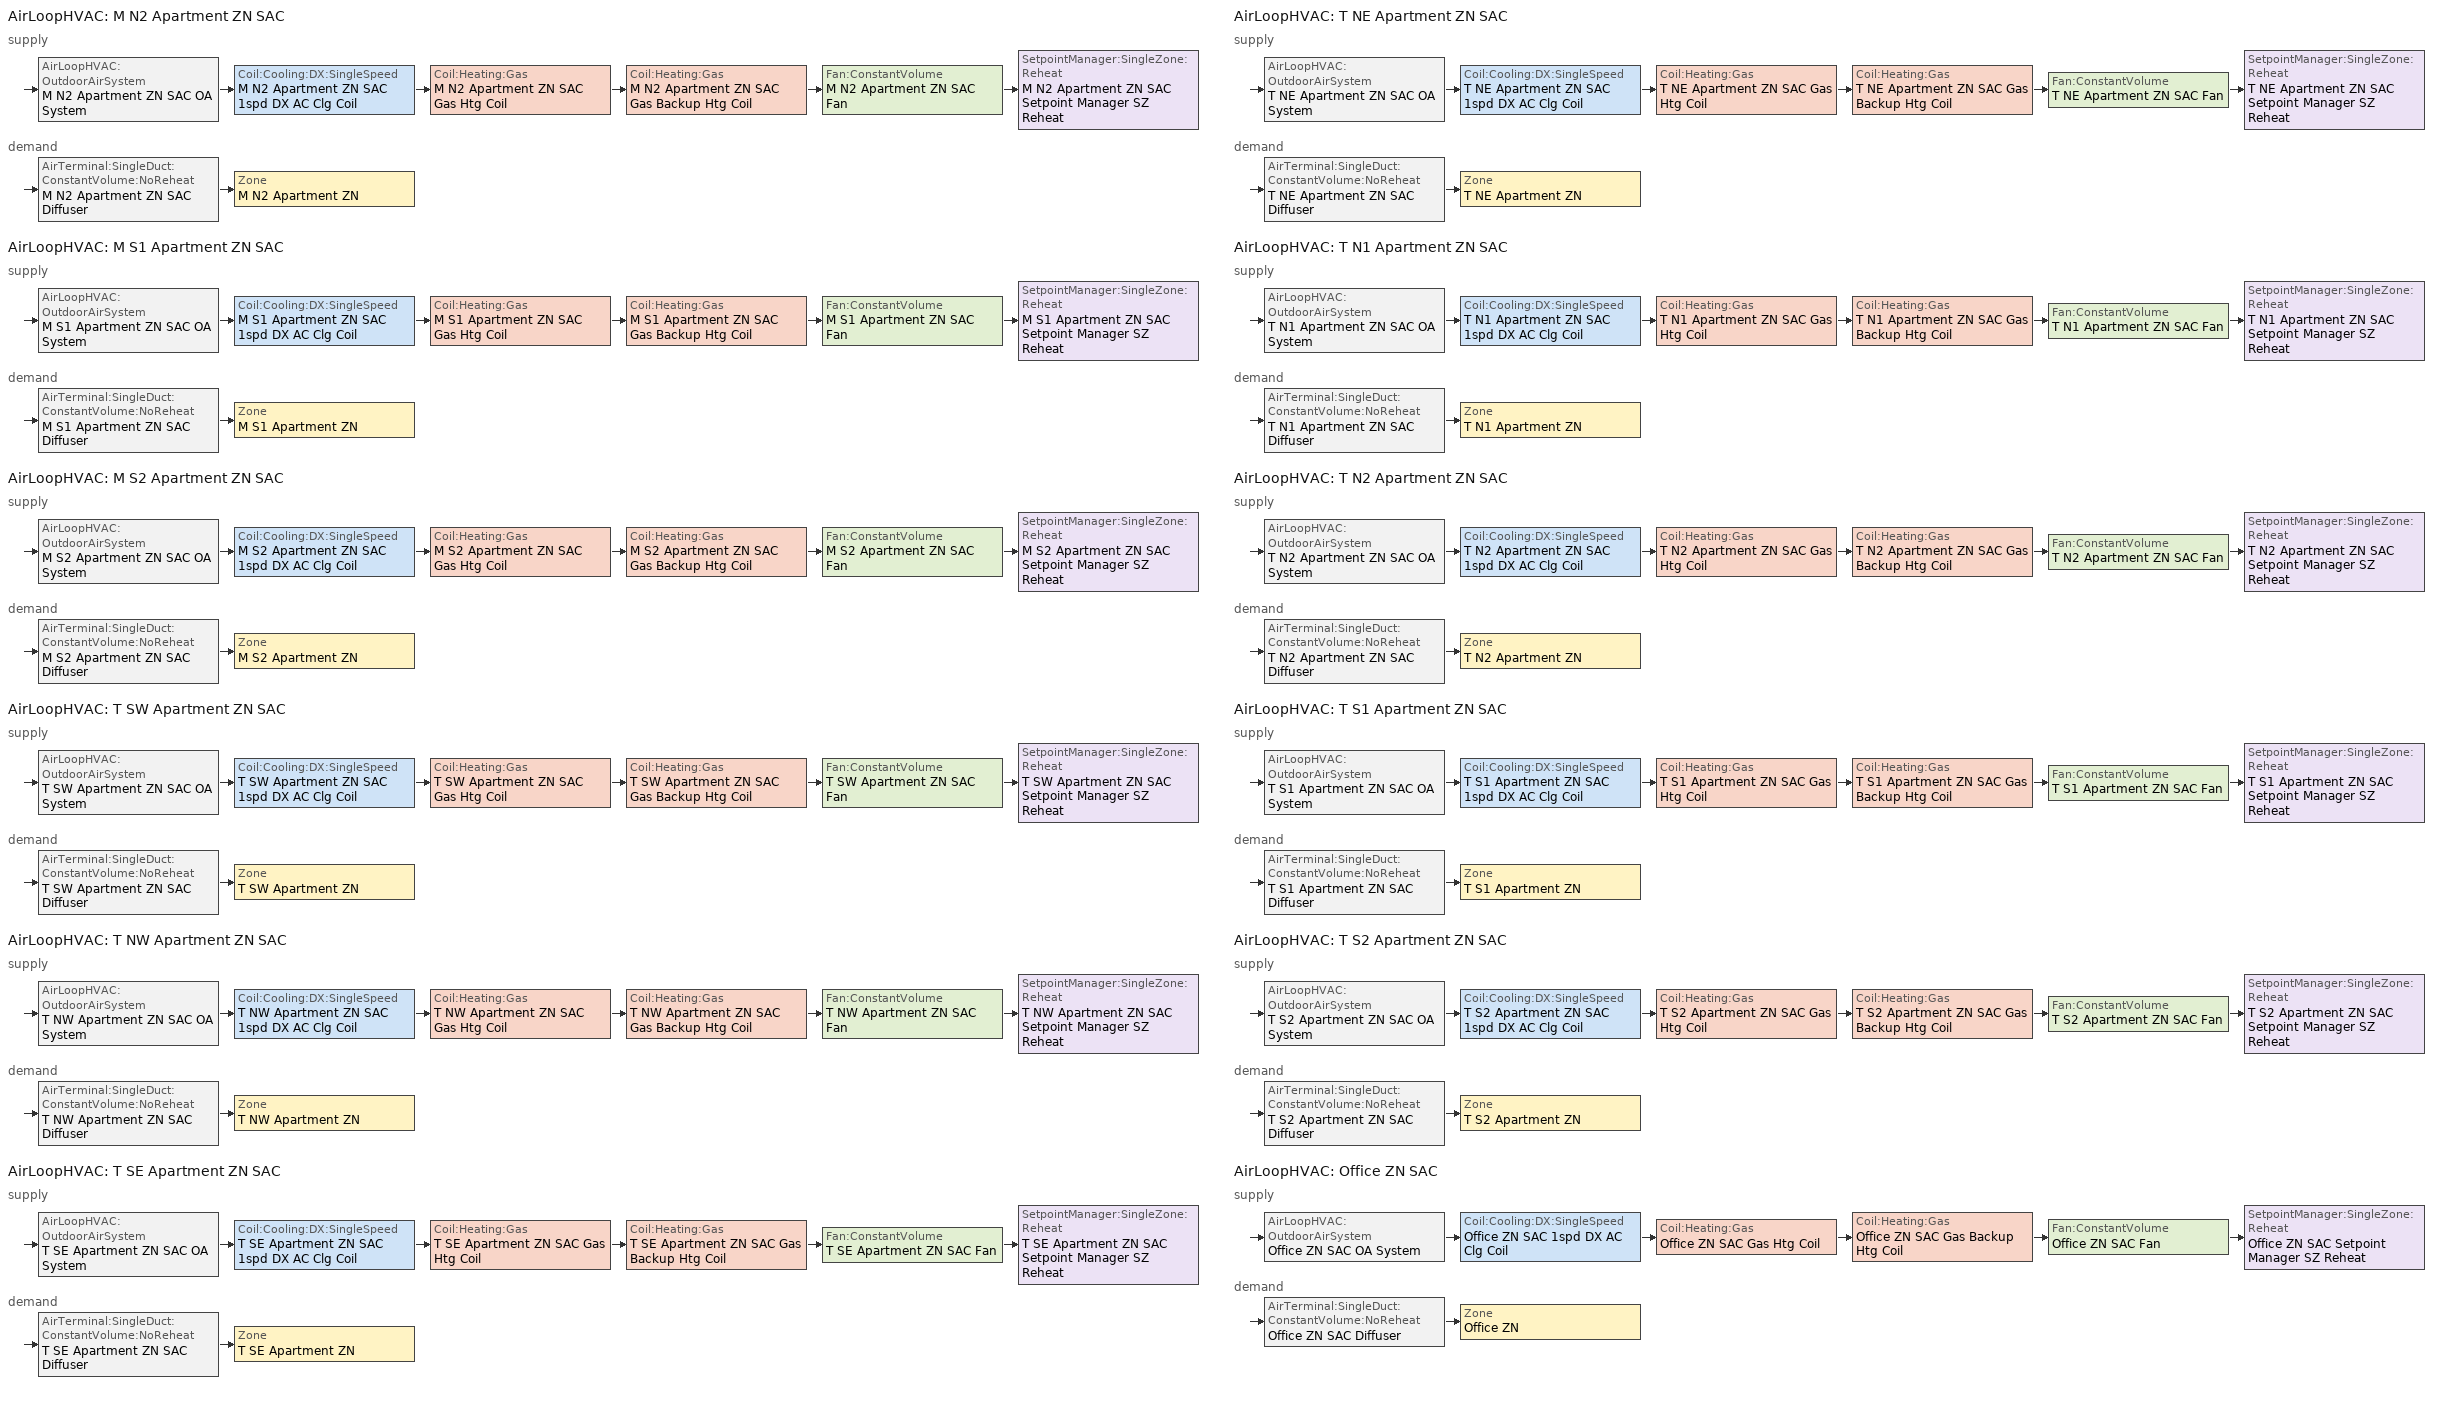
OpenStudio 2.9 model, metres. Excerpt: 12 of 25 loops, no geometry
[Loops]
AirLoopHVAC 'M N2 Apartment ZN SAC'
 supply: AirLoopHVAC:OutdoorAirSystem 'M N2 Apartment ZN SAC OA System' > Coil:Cooling:DX:SingleSpeed 'M N2 Apartment ZN SAC 1spd DX AC Clg Coil' > Coil:Heating:Gas 'M N2 Apartment ZN SAC Gas Htg Coil' > Coil:Heating:Gas 'M N2 Apartment ZN SAC Gas Backup Htg Coil' > Fan:ConstantVolume 'M N2 Apartment ZN SAC Fan' > SetpointManager:SingleZone:Reheat 'M N2 Apartment ZN SAC Setpoint Manager SZ Reheat'
 demand: AirTerminal:SingleDuct:ConstantVolume:NoReheat 'M N2 Apartment ZN SAC Diffuser' > Zone 'M N2 Apartment ZN'
AirLoopHVAC 'M S1 Apartment ZN SAC'
 supply: AirLoopHVAC:OutdoorAirSystem 'M S1 Apartment ZN SAC OA System' > Coil:Cooling:DX:SingleSpeed 'M S1 Apartment ZN SAC 1spd DX AC Clg Coil' > Coil:Heating:Gas 'M S1 Apartment ZN SAC Gas Htg Coil' > Coil:Heating:Gas 'M S1 Apartment ZN SAC Gas Backup Htg Coil' > Fan:ConstantVolume 'M S1 Apartment ZN SAC Fan' > SetpointManager:SingleZone:Reheat 'M S1 Apartment ZN SAC Setpoint Manager SZ Reheat'
 demand: AirTerminal:SingleDuct:ConstantVolume:NoReheat 'M S1 Apartment ZN SAC Diffuser' > Zone 'M S1 Apartment ZN'
AirLoopHVAC 'M S2 Apartment ZN SAC'
 supply: AirLoopHVAC:OutdoorAirSystem 'M S2 Apartment ZN SAC OA System' > Coil:Cooling:DX:SingleSpeed 'M S2 Apartment ZN SAC 1spd DX AC Clg Coil' > Coil:Heating:Gas 'M S2 Apartment ZN SAC Gas Htg Coil' > Coil:Heating:Gas 'M S2 Apartment ZN SAC Gas Backup Htg Coil' > Fan:ConstantVolume 'M S2 Apartment ZN SAC Fan' > SetpointManager:SingleZone:Reheat 'M S2 Apartment ZN SAC Setpoint Manager SZ Reheat'
 demand: AirTerminal:SingleDuct:ConstantVolume:NoReheat 'M S2 Apartment ZN SAC Diffuser' > Zone 'M S2 Apartment ZN'
AirLoopHVAC 'T SW Apartment ZN SAC'
 supply: AirLoopHVAC:OutdoorAirSystem 'T SW Apartment ZN SAC OA System' > Coil:Cooling:DX:SingleSpeed 'T SW Apartment ZN SAC 1spd DX AC Clg Coil' > Coil:Heating:Gas 'T SW Apartment ZN SAC Gas Htg Coil' > Coil:Heating:Gas 'T SW Apartment ZN SAC Gas Backup Htg Coil' > Fan:ConstantVolume 'T SW Apartment ZN SAC Fan' > SetpointManager:SingleZone:Reheat 'T SW Apartment ZN SAC Setpoint Manager SZ Reheat'
 demand: AirTerminal:SingleDuct:ConstantVolume:NoReheat 'T SW Apartment ZN SAC Diffuser' > Zone 'T SW Apartment ZN'
AirLoopHVAC 'T NW Apartment ZN SAC'
 supply: AirLoopHVAC:OutdoorAirSystem 'T NW Apartment ZN SAC OA System' > Coil:Cooling:DX:SingleSpeed 'T NW Apartment ZN SAC 1spd DX AC Clg Coil' > Coil:Heating:Gas 'T NW Apartment ZN SAC Gas Htg Coil' > Coil:Heating:Gas 'T NW Apartment ZN SAC Gas Backup Htg Coil' > Fan:ConstantVolume 'T NW Apartment ZN SAC Fan' > SetpointManager:SingleZone:Reheat 'T NW Apartment ZN SAC Setpoint Manager SZ Reheat'
 demand: AirTerminal:SingleDuct:ConstantVolume:NoReheat 'T NW Apartment ZN SAC Diffuser' > Zone 'T NW Apartment ZN'
AirLoopHVAC 'T SE Apartment ZN SAC'
 supply: AirLoopHVAC:OutdoorAirSystem 'T SE Apartment ZN SAC OA System' > Coil:Cooling:DX:SingleSpeed 'T SE Apartment ZN SAC 1spd DX AC Clg Coil' > Coil:Heating:Gas 'T SE Apartment ZN SAC Gas Htg Coil' > Coil:Heating:Gas 'T SE Apartment ZN SAC Gas Backup Htg Coil' > Fan:ConstantVolume 'T SE Apartment ZN SAC Fan' > SetpointManager:SingleZone:Reheat 'T SE Apartment ZN SAC Setpoint Manager SZ Reheat'
 demand: AirTerminal:SingleDuct:ConstantVolume:NoReheat 'T SE Apartment ZN SAC Diffuser' > Zone 'T SE Apartment ZN'
AirLoopHVAC 'T NE Apartment ZN SAC'
 supply: AirLoopHVAC:OutdoorAirSystem 'T NE Apartment ZN SAC OA System' > Coil:Cooling:DX:SingleSpeed 'T NE Apartment ZN SAC 1spd DX AC Clg Coil' > Coil:Heating:Gas 'T NE Apartment ZN SAC Gas Htg Coil' > Coil:Heating:Gas 'T NE Apartment ZN SAC Gas Backup Htg Coil' > Fan:ConstantVolume 'T NE Apartment ZN SAC Fan' > SetpointManager:SingleZone:Reheat 'T NE Apartment ZN SAC Setpoint Manager SZ Reheat'
 demand: AirTerminal:SingleDuct:ConstantVolume:NoReheat 'T NE Apartment ZN SAC Diffuser' > Zone 'T NE Apartment ZN'
AirLoopHVAC 'T N1 Apartment ZN SAC'
 supply: AirLoopHVAC:OutdoorAirSystem 'T N1 Apartment ZN SAC OA System' > Coil:Cooling:DX:SingleSpeed 'T N1 Apartment ZN SAC 1spd DX AC Clg Coil' > Coil:Heating:Gas 'T N1 Apartment ZN SAC Gas Htg Coil' > Coil:Heating:Gas 'T N1 Apartment ZN SAC Gas Backup Htg Coil' > Fan:ConstantVolume 'T N1 Apartment ZN SAC Fan' > SetpointManager:SingleZone:Reheat 'T N1 Apartment ZN SAC Setpoint Manager SZ Reheat'
 demand: AirTerminal:SingleDuct:ConstantVolume:NoReheat 'T N1 Apartment ZN SAC Diffuser' > Zone 'T N1 Apartment ZN'
AirLoopHVAC 'T N2 Apartment ZN SAC'
 supply: AirLoopHVAC:OutdoorAirSystem 'T N2 Apartment ZN SAC OA System' > Coil:Cooling:DX:SingleSpeed 'T N2 Apartment ZN SAC 1spd DX AC Clg Coil' > Coil:Heating:Gas 'T N2 Apartment ZN SAC Gas Htg Coil' > Coil:Heating:Gas 'T N2 Apartment ZN SAC Gas Backup Htg Coil' > Fan:ConstantVolume 'T N2 Apartment ZN SAC Fan' > SetpointManager:SingleZone:Reheat 'T N2 Apartment ZN SAC Setpoint Manager SZ Reheat'
 demand: AirTerminal:SingleDuct:ConstantVolume:NoReheat 'T N2 Apartment ZN SAC Diffuser' > Zone 'T N2 Apartment ZN'
AirLoopHVAC 'T S1 Apartment ZN SAC'
 supply: AirLoopHVAC:OutdoorAirSystem 'T S1 Apartment ZN SAC OA System' > Coil:Cooling:DX:SingleSpeed 'T S1 Apartment ZN SAC 1spd DX AC Clg Coil' > Coil:Heating:Gas 'T S1 Apartment ZN SAC Gas Htg Coil' > Coil:Heating:Gas 'T S1 Apartment ZN SAC Gas Backup Htg Coil' > Fan:ConstantVolume 'T S1 Apartment ZN SAC Fan' > SetpointManager:SingleZone:Reheat 'T S1 Apartment ZN SAC Setpoint Manager SZ Reheat'
 demand: AirTerminal:SingleDuct:ConstantVolume:NoReheat 'T S1 Apartment ZN SAC Diffuser' > Zone 'T S1 Apartment ZN'
AirLoopHVAC 'T S2 Apartment ZN SAC'
 supply: AirLoopHVAC:OutdoorAirSystem 'T S2 Apartment ZN SAC OA System' > Coil:Cooling:DX:SingleSpeed 'T S2 Apartment ZN SAC 1spd DX AC Clg Coil' > Coil:Heating:Gas 'T S2 Apartment ZN SAC Gas Htg Coil' > Coil:Heating:Gas 'T S2 Apartment ZN SAC Gas Backup Htg Coil' > Fan:ConstantVolume 'T S2 Apartment ZN SAC Fan' > SetpointManager:SingleZone:Reheat 'T S2 Apartment ZN SAC Setpoint Manager SZ Reheat'
 demand: AirTerminal:SingleDuct:ConstantVolume:NoReheat 'T S2 Apartment ZN SAC Diffuser' > Zone 'T S2 Apartment ZN'
AirLoopHVAC 'Office ZN SAC'
 supply: AirLoopHVAC:OutdoorAirSystem 'Office ZN SAC OA System' > Coil:Cooling:DX:SingleSpeed 'Office ZN SAC 1spd DX AC Clg Coil' > Coil:Heating:Gas 'Office ZN SAC Gas Htg Coil' > Coil:Heating:Gas 'Office ZN SAC Gas Backup Htg Coil' > Fan:ConstantVolume 'Office ZN SAC Fan' > SetpointManager:SingleZone:Reheat 'Office ZN SAC Setpoint Manager SZ Reheat'
 demand: AirTerminal:SingleDuct:ConstantVolume:NoReheat 'Office ZN SAC Diffuser' > Zone 'Office ZN'
[Sizing:Zone] Zone Cooling Design Supply Air Temperature Input Method=SupplyAirTemperature; Zone Cooling Design Supply Air Temperature {C}=12.7778; Zone Cooling Design Supply Air Temperature Difference {deltaC}=11.11; Zone Heating Design Supply Air Temperature Input Method=SupplyAirTemperature; Zone Heating Design Supply Air Temperature {C}=50; Zone Heating Design Supply Air Temperature Difference {deltaC}=11.11; Zone Cooling Design Supply Air Humidity Ratio {kg-H2O/kg-air}=0.008; Zone Heating Design Supply Air Humidity Ratio {kg-H2O/kg-air}=0.008; Cooling Design Air Flow Method=DesignDay; Heating Design Air Flow Method=DesignDay; Account for Dedicated Outdoor Air System=No; Dedicated Outdoor Air System Control Strategy=NeutralSupplyAir; Dedicated Outdoor Air Low Setpoint Temperature for Design {C}=autosize; Dedicated Outdoor Air High Setpoint Temperature for Design {C}=autosize
M N2 Apartment ZN; M S1 Apartment ZN; M S2 Apartment ZN; Office ZN; T N1 Apartment ZN; T N2 Apartment ZN; T NE Apartment ZN; T NW Apartment ZN; T S1 Apartment ZN; T S2 Apartment ZN; T SE Apartment ZN; T SW Apartment ZN
[Zone equipment]
M N2 Apartment ZN: M N2 Apartment ZN SAC Diffuser
M S1 Apartment ZN: M S1 Apartment ZN SAC Diffuser
M S2 Apartment ZN: M S2 Apartment ZN SAC Diffuser
Office ZN: Office ZN SAC Diffuser
T N1 Apartment ZN: T N1 Apartment ZN SAC Diffuser
T N2 Apartment ZN: T N2 Apartment ZN SAC Diffuser
T NE Apartment ZN: T NE Apartment ZN SAC Diffuser
T NW Apartment ZN: T NW Apartment ZN SAC Diffuser
T S1 Apartment ZN: T S1 Apartment ZN SAC Diffuser
T S2 Apartment ZN: T S2 Apartment ZN SAC Diffuser
T SE Apartment ZN: T SE Apartment ZN SAC Diffuser
T SW Apartment ZN: T SW Apartment ZN SAC Diffuser
[AirLoopHVAC] Availability Schedule=ApartmentMidRise All On; Design Supply Air Flow Rate {m3/s}=AutoSize
M N2 Apartment ZN SAC; M S1 Apartment ZN SAC; M S2 Apartment ZN SAC; T SW Apartment ZN SAC; T NW Apartment ZN SAC; T SE Apartment ZN SAC; T NE Apartment ZN SAC; T N1 Apartment ZN SAC; T N2 Apartment ZN SAC; T S1 Apartment ZN SAC; T S2 Apartment ZN SAC; Office ZN SAC
[Sizing:System] Type of Load to Size On=Sensible; Design Outdoor Air Flow Rate {m3/s}=Autosize; Central Heating Maximum System Air Flow Ratio=1; Preheat Design Temperature {C}=7.22222; Preheat Design Humidity Ratio {kg-H2O/kg-Air}=0.008; Precool Design Temperature {C}=12.7778; Precool Design Humidity Ratio {kg-H2O/kg-Air}=0.008; Central Cooling Design Supply Air Temperature {C}=12.7778; Central Heating Design Supply Air Temperature {C}=50; Sizing Option=NonCoincident; 100% Outdoor Air in Cooling=No; 100% Outdoor Air in Heating=No; Central Cooling Design Supply Air Humidity Ratio {kg-H2O/kg-Air}=0.0085; Central Heating Design Supply Air Humidity Ratio {kg-H2O/kg-Air}=0.008; Cooling Design Air Flow Method=DesignDay; Cooling Design Air Flow Rate {m3/s}=0; Heating Design Air Flow Method=DesignDay; Heating Design Air Flow Rate {m3/s}=0; System Outdoor Air Method=ZoneSum; Zone Maximum Outdoor Air Fraction=1; Cooling Supply Air Flow Rate Per Floor Area {m3/s-m2}=0.00996765; Cooling Fraction of Autosized Cooling Supply Air Flow Rate=1; Cooling Supply Air Flow Rate Per Unit Cooling Capacity {m3/s-W}=3.94755e-05; Heating Supply Air Flow Rate Per Floor Area {m3/s-m2}=0.00996765; Heating Fraction of Autosized Heating Supply Air Flow Rate=1; Heating Fraction of Autosized Cooling Supply Air Flow Rate=1; Heating Supply Air Flow Rate Per Unit Heating Capacity {m3/s-W}=3.15882e-05; Cooling Design Capacity Method=CoolingDesignCapacity; Cooling Design Capacity {W}=autosize; Cooling Design Capacity Per Floor Area {W/m2}=234.7; Fraction of Autosized Cooling Design Capacity=1; Heating Design Capacity Method=HeatingDesignCapacity; Heating Design Capacity {W}=autosize; Heating Design Capacity Per Floor Area {W/m2}=157; Fraction of Autosized Heating Design Capacity=1; Central Cooling Capacity Control Method=OnOff
M N2 Apartment ZN SAC; M S1 Apartment ZN SAC; M S2 Apartment ZN SAC; T SW Apartment ZN SAC; T NW Apartment ZN SAC; T SE Apartment ZN SAC; T NE Apartment ZN SAC; T N1 Apartment ZN SAC; T N2 Apartment ZN SAC; T S1 Apartment ZN SAC; T S2 Apartment ZN SAC; Office ZN SAC
[SetpointManager:SingleZone:Reheat] Minimum Supply Air Temperature {C}=12.7778; Maximum Supply Air Temperature {C}=50
Name | Control Zone
M N2 Apartment ZN SAC Setpoint Manager SZ Reheat | M N2 Apartment ZN
M S1 Apartment ZN SAC Setpoint Manager SZ Reheat | M S1 Apartment ZN
M S2 Apartment ZN SAC Setpoint Manager SZ Reheat | M S2 Apartment ZN
T SW Apartment ZN SAC Setpoint Manager SZ Reheat | T SW Apartment ZN
T NW Apartment ZN SAC Setpoint Manager SZ Reheat | T NW Apartment ZN
T SE Apartment ZN SAC Setpoint Manager SZ Reheat | T SE Apartment ZN
T NE Apartment ZN SAC Setpoint Manager SZ Reheat | T NE Apartment ZN
T N1 Apartment ZN SAC Setpoint Manager SZ Reheat | T N1 Apartment ZN
T N2 Apartment ZN SAC Setpoint Manager SZ Reheat | T N2 Apartment ZN
T S1 Apartment ZN SAC Setpoint Manager SZ Reheat | T S1 Apartment ZN
T S2 Apartment ZN SAC Setpoint Manager SZ Reheat | T S2 Apartment ZN
Office ZN SAC Setpoint Manager SZ Reheat | Office ZN
[Fan:ConstantVolume] Availability Schedule=Always On Discrete; Fan Total Efficiency=0.56; Pressure Rise {Pa}=622.722; Maximum Flow Rate {m3/s}=AutoSize; Motor Efficiency=0.86; Motor In Airstream Fraction=1
M N2 Apartment ZN SAC Fan; M S1 Apartment ZN SAC Fan; M S2 Apartment ZN SAC Fan; T SW Apartment ZN SAC Fan; T NW Apartment ZN SAC Fan; T SE Apartment ZN SAC Fan; T NE Apartment ZN SAC Fan; T N1 Apartment ZN SAC Fan; T N2 Apartment ZN SAC Fan; T S1 Apartment ZN SAC Fan; T S2 Apartment ZN SAC Fan; Office ZN SAC Fan
[Coil:Heating:Gas] Availability Schedule=Always On Discrete; Gas Burner Efficiency=0.8; Nominal Capacity {W}=AutoSize; Parasitic Electric Load {W}=0; Parasitic Gas Load {W}=0
Name | Part Load Fraction Correlation Curve
M N2 Apartment ZN SAC Gas Backup Htg Coil; M S1 Apartment ZN SAC Gas Backup Htg Coil; M S2 Apartment ZN SAC Gas Backup Htg Coil; T SW Apartment ZN SAC Gas Backup Htg Coil; T NW Apartment ZN SAC Gas Backup Htg Coil; T SE Apartment ZN SAC Gas Backup Htg Coil; T NE Apartment ZN SAC Gas Backup Htg Coil; T N1 Apartment ZN SAC Gas Backup Htg Coil; T N2 Apartment ZN SAC Gas Backup Htg Coil; T S1 Apartment ZN SAC Gas Backup Htg Coil; T S2 Apartment ZN SAC Gas Backup Htg Coil; Office ZN SAC Gas Backup Htg Coil
M N2 Apartment ZN SAC Gas Htg Coil | Curve Cubic 13
M S1 Apartment ZN SAC Gas Htg Coil | Curve Cubic 14
M S2 Apartment ZN SAC Gas Htg Coil | Curve Cubic 15
T SW Apartment ZN SAC Gas Htg Coil | Curve Cubic 16
T NW Apartment ZN SAC Gas Htg Coil | Curve Cubic 17
T SE Apartment ZN SAC Gas Htg Coil | Curve Cubic 18
T NE Apartment ZN SAC Gas Htg Coil | Curve Cubic 19
T N1 Apartment ZN SAC Gas Htg Coil | Curve Cubic 20
T N2 Apartment ZN SAC Gas Htg Coil | Curve Cubic 21
T S1 Apartment ZN SAC Gas Htg Coil | Curve Cubic 22
T S2 Apartment ZN SAC Gas Htg Coil | Curve Cubic 23
Office ZN SAC Gas Htg Coil | Curve Cubic 24
[Coil:Cooling:DX:SingleSpeed] Availability Schedule=Always On Discrete; Rated Total Cooling Capacity {W}=autosize; Rated Sensible Heat Ratio=autosize; Rated COP {W/W}=3; Rated Air Flow Rate {m3/s}=autosize; Rated Evaporator Fan Power Per Volume Flow Rate {W/(m3/s)}=773.3; Condenser Type=AirCooled; Evaporative Condenser Effectiveness=0; Evaporative Condenser Air Flow Rate {m3/s}=Autosize; Evaporative Condenser Pump Rated Power Consumption {W}=Autosize; Crankcase Heater Capacity {W}=0; Maximum Outdoor Dry-Bulb Temperature for Crankcase Heater Operation {C}=0; Basin Heater Capacity {W/K}=0; Basin Heater Setpoint Temperature {C}=10
Name | Total Cooling Capacity Function of Temperature Curve | Total Cooling Capacity Function of Flow Fraction Curve | Energy Input Ratio Function of Temperature Curve | Energy Input Ratio Function of Flow Fraction Curve | Part Load Fraction Correlation Curve
M N2 Apartment ZN SAC 1spd DX AC Clg Coil | Curve Biquadratic 51 | Curve Quadratic 76 | Curve Biquadratic 52 | Curve Quadratic 77 | Curve Quadratic 78
M S1 Apartment ZN SAC 1spd DX AC Clg Coil | Curve Biquadratic 55 | Curve Quadratic 82 | Curve Biquadratic 56 | Curve Quadratic 83 | Curve Quadratic 84
M S2 Apartment ZN SAC 1spd DX AC Clg Coil | Curve Biquadratic 59 | Curve Quadratic 88 | Curve Biquadratic 60 | Curve Quadratic 89 | Curve Quadratic 90
T SW Apartment ZN SAC 1spd DX AC Clg Coil | Curve Biquadratic 63 | Curve Quadratic 94 | Curve Biquadratic 64 | Curve Quadratic 95 | Curve Quadratic 96
T NW Apartment ZN SAC 1spd DX AC Clg Coil | Curve Biquadratic 67 | Curve Quadratic 100 | Curve Biquadratic 68 | Curve Quadratic 101 | Curve Quadratic 102
T SE Apartment ZN SAC 1spd DX AC Clg Coil | Curve Biquadratic 71 | Curve Quadratic 106 | Curve Biquadratic 72 | Curve Quadratic 107 | Curve Quadratic 108
T NE Apartment ZN SAC 1spd DX AC Clg Coil | Curve Biquadratic 75 | Curve Quadratic 112 | Curve Biquadratic 76 | Curve Quadratic 113 | Curve Quadratic 114
T N1 Apartment ZN SAC 1spd DX AC Clg Coil | Curve Biquadratic 79 | Curve Quadratic 118 | Curve Biquadratic 80 | Curve Quadratic 119 | Curve Quadratic 120
T N2 Apartment ZN SAC 1spd DX AC Clg Coil | Curve Biquadratic 83 | Curve Quadratic 124 | Curve Biquadratic 84 | Curve Quadratic 125 | Curve Quadratic 126
T S1 Apartment ZN SAC 1spd DX AC Clg Coil | Curve Biquadratic 87 | Curve Quadratic 130 | Curve Biquadratic 88 | Curve Quadratic 131 | Curve Quadratic 132
T S2 Apartment ZN SAC 1spd DX AC Clg Coil | Curve Biquadratic 91 | Curve Quadratic 136 | Curve Biquadratic 92 | Curve Quadratic 137 | Curve Quadratic 138
Office ZN SAC 1spd DX AC Clg Coil | Curve Biquadratic 95 | Curve Quadratic 142 | Curve Biquadratic 96 | Curve Quadratic 143 | Curve Quadratic 144
[Controller:OutdoorAir] Minimum Outdoor Air Flow Rate {m3/s}=autosize; Maximum Outdoor Air Flow Rate {m3/s}=Autosize; Economizer Control Type=NoEconomizer; Economizer Control Action Type=ModulateFlow; Economizer Maximum Limit Dry-Bulb Temperature {C}=28; Economizer Maximum Limit Enthalpy {J/kg}=64000; Lockout Type=NoLockout; Minimum Limit Type=FixedMinimum; Minimum Outdoor Air Schedule=ApartmentMidRise COMPACT HVAC-ALWAYS 1; High Humidity Control=No; Heat Recovery Bypass Control Type=BypassWhenWithinEconomizerLimits
Name | Controller Mechanical Ventilation
M N2 Apartment ZN SAC OA System Controller | Controller Mechanical Ventilation 13
M S1 Apartment ZN SAC OA System Controller | Controller Mechanical Ventilation 14
M S2 Apartment ZN SAC OA System Controller | Controller Mechanical Ventilation 15
T SW Apartment ZN SAC OA System Controller | Controller Mechanical Ventilation 16
T NW Apartment ZN SAC OA System Controller | Controller Mechanical Ventilation 17
T SE Apartment ZN SAC OA System Controller | Controller Mechanical Ventilation 18
T NE Apartment ZN SAC OA System Controller | Controller Mechanical Ventilation 19
T N1 Apartment ZN SAC OA System Controller | Controller Mechanical Ventilation 20
T N2 Apartment ZN SAC OA System Controller | Controller Mechanical Ventilation 21
T S1 Apartment ZN SAC OA System Controller | Controller Mechanical Ventilation 22
T S2 Apartment ZN SAC OA System Controller | Controller Mechanical Ventilation 23
Office ZN SAC OA System Controller | Controller Mechanical Ventilation 24
[Controller:MechanicalVentilation] Availability Schedule=Always On Discrete; System Outdoor Air Method=ZoneSum
Controller Mechanical Ventilation 13; Controller Mechanical Ventilation 14; Controller Mechanical Ventilation 15; Controller Mechanical Ventilation 16; Controller Mechanical Ventilation 17; Controller Mechanical Ventilation 18; Controller Mechanical Ventilation 19; Controller Mechanical Ventilation 20; Controller Mechanical Ventilation 21; Controller Mechanical Ventilation 22; Controller Mechanical Ventilation 23; Controller Mechanical Ventilation 24
[AirLoopHVAC:OutdoorAirSystem]
Name | Controller
M N2 Apartment ZN SAC OA System | M N2 Apartment ZN SAC OA System Controller
M S1 Apartment ZN SAC OA System | M S1 Apartment ZN SAC OA System Controller
M S2 Apartment ZN SAC OA System | M S2 Apartment ZN SAC OA System Controller
T SW Apartment ZN SAC OA System | T SW Apartment ZN SAC OA System Controller
T NW Apartment ZN SAC OA System | T NW Apartment ZN SAC OA System Controller
T SE Apartment ZN SAC OA System | T SE Apartment ZN SAC OA System Controller
T NE Apartment ZN SAC OA System | T NE Apartment ZN SAC OA System Controller
T N1 Apartment ZN SAC OA System | T N1 Apartment ZN SAC OA System Controller
T N2 Apartment ZN SAC OA System | T N2 Apartment ZN SAC OA System Controller
T S1 Apartment ZN SAC OA System | T S1 Apartment ZN SAC OA System Controller
T S2 Apartment ZN SAC OA System | T S2 Apartment ZN SAC OA System Controller
Office ZN SAC OA System | Office ZN SAC OA System Controller
[AirTerminal:SingleDuct:ConstantVolume:NoReheat] Availability Schedule=Always On Discrete; Maximum Air Flow Rate {m3/s}=AutoSize
M N2 Apartment ZN SAC Diffuser; M S1 Apartment ZN SAC Diffuser; M S2 Apartment ZN SAC Diffuser; T SW Apartment ZN SAC Diffuser; T NW Apartment ZN SAC Diffuser; T SE Apartment ZN SAC Diffuser; T NE Apartment ZN SAC Diffuser; T N1 Apartment ZN SAC Diffuser; T N2 Apartment ZN SAC Diffuser; T S1 Apartment ZN SAC Diffuser; T S2 Apartment ZN SAC Diffuser; Office ZN SAC Diffuser
[Schedule:Constant]
Always On Discrete: Value=1
[Schedule:Ruleset]
Name | Default Day Schedule | Summer Design Day Schedule | Winter Design Day Schedule
ApartmentMidRise All On | ApartmentMidRise All On Default | ApartmentMidRise All On Summer Design Day | ApartmentMidRise All On Winter Design Day
ApartmentMidRise COMPACT HVAC-ALWAYS 1 | ApartmentMidRise COMPACT HVAC-ALWAYS 1 Default | ApartmentMidRise COMPACT HVAC-ALWAYS 1 Summer Design Day | ApartmentMidRise COMPACT HVAC-ALWAYS 1 Winter Design Day
[Schedule:Day]
ApartmentMidRise All On Default; ApartmentMidRise All On Winter Design Day; ApartmentMidRise All On Summer Design Day; ApartmentMidRise COMPACT HVAC-ALWAYS 1 Default; ApartmentMidRise COMPACT HVAC-ALWAYS 1 Winter Design Day; ApartmentMidRise COMPACT HVAC-ALWAYS 1 Summer Design Day: 24, 0, 1
[Curve:Cubic] Coefficient1 Constant=0.8; Coefficient2 x=0.2; Coefficient3 x**2=0; Coefficient4 x**3=0; Minimum Value of x=0; Maximum Value of x=1
Curve Cubic 13; Curve Cubic 14; Curve Cubic 15; Curve Cubic 16; Curve Cubic 17; Curve Cubic 18; Curve Cubic 19; Curve Cubic 20; Curve Cubic 21; Curve Cubic 22; Curve Cubic 23; Curve Cubic 24
[Curve:Biquadratic] Minimum Value of x=12.77778; Maximum Value of x=23.88889; Minimum Value of y=23.88889; Maximum Value of y=46.11111
Name | Coefficient1 Constant | Coefficient2 x | Coefficient3 x**2 | Coefficient4 y | Coefficient5 y**2 | Coefficient6 x*y
Curve Biquadratic 51; Curve Biquadratic 55; Curve Biquadratic 59; Curve Biquadratic 63; Curve Biquadratic 67; Curve Biquadratic 71; Curve Biquadratic 75; Curve Biquadratic 79; Curve Biquadratic 83; Curve Biquadratic 87; Curve Biquadratic 91; Curve Biquadratic 95 | 0.942588 | 0.00954335 | 0.00068377 | -0.0110427 | 5.249e-06 | -9.72e-06
Curve Biquadratic 52; Curve Biquadratic 56; Curve Biquadratic 60; Curve Biquadratic 64; Curve Biquadratic 68; Curve Biquadratic 72; Curve Biquadratic 76; Curve Biquadratic 80; Curve Biquadratic 84; Curve Biquadratic 88; Curve Biquadratic 92; Curve Biquadratic 96 | 0.342414 | 0.034885 | -0.0006237 | 0.00497722 | 0.000437951 | -0.000728028
[Curve:Quadratic]
Name | Coefficient1 Constant | Coefficient2 x | Coefficient3 x**2 | Minimum Value of x | Maximum Value of x | Minimum Curve Output | Maximum Curve Output
Curve Quadratic 76; Curve Quadratic 82; Curve Quadratic 88; Curve Quadratic 94; Curve Quadratic 100; Curve Quadratic 106; Curve Quadratic 112; Curve Quadratic 118; Curve Quadratic 124; Curve Quadratic 130; Curve Quadratic 136; Curve Quadratic 142 | 0.8 | 0.2 | 0 | 0.5 | 1.5
Curve Quadratic 77; Curve Quadratic 83; Curve Quadratic 89; Curve Quadratic 95; Curve Quadratic 101; Curve Quadratic 107; Curve Quadratic 113; Curve Quadratic 119; Curve Quadratic 125; Curve Quadratic 131; Curve Quadratic 137; Curve Quadratic 143 | 1.1552 | -0.1808 | 0.0256 | 0.5 | 1.5
Curve Quadratic 78; Curve Quadratic 84; Curve Quadratic 90; Curve Quadratic 96; Curve Quadratic 102; Curve Quadratic 108; Curve Quadratic 114; Curve Quadratic 120; Curve Quadratic 126; Curve Quadratic 132; Curve Quadratic 138; Curve Quadratic 144 | 0.85 | 0.15 | 0 | 0 | 1 | 0.7 | 1
